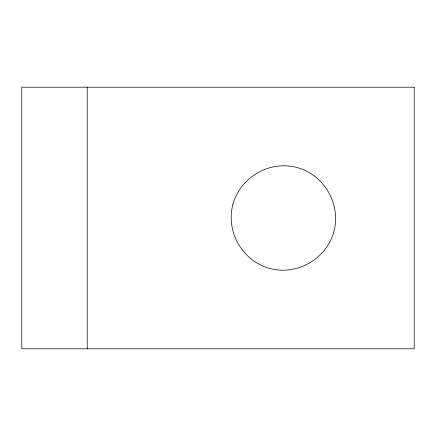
<?xml version="1.0" encoding="UTF-8"?>
<svg xmlns="http://www.w3.org/2000/svg" width="436" height="436" viewBox="0 0 436 436"><rect width="100%" height="100%" fill="white"/><g stroke="black" fill="none" stroke-linecap="round" stroke-linejoin="round"><path stroke-width="0.65" d="M87.2 87.2L87.2 348.8M232.862 204.457C225.69 232.023 242.4 260.968 269.857 268.538C297.423 275.71 326.368 259 333.938 231.543C341.11 203.977 324.4 175.032 296.943 167.462C269.377 160.29 240.432 177 232.862 204.457M414.2 87.2L21.8 87.2L21.8 348.8L414.2 348.8L414.2 87.2"/></g></svg>
